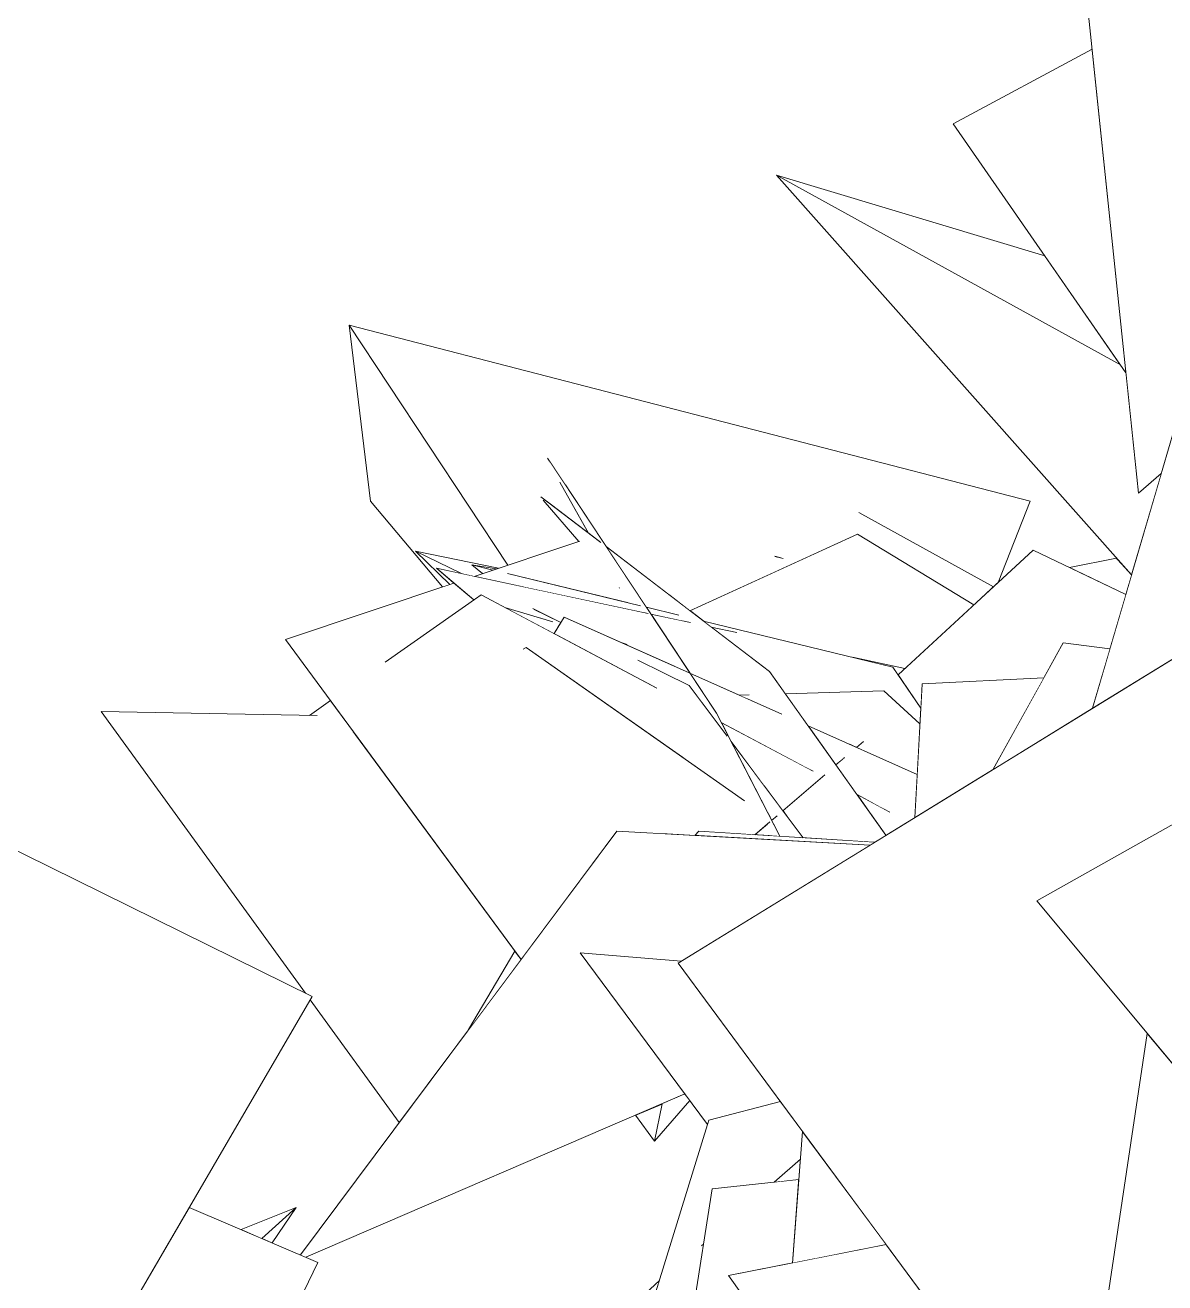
# Model space of a CAD drawing. Header units: millimetres. Extents: x -9413 to 8527, y -300 to 11224.
# Drawn here: x -6655 to -6169, y 5825 to 6361 of the extents above; entities that cross this region are included whole.
import ezdxf

# ---------------------------------------------------------------- set-up
doc = ezdxf.new("R2010")
doc.units = ezdxf.units.MM
doc.header["$MEASUREMENT"] = 0
doc.linetypes.add('Wipeout_Contour', pattern=[1000, 0, -1000])
doc.layers.add('Interior - Furniture', color=7, linetype='Continuous')
doc.layers.add('Interior - Furniture _Pen_No__4', color=7, linetype='Continuous', lineweight=20, true_color=0x029e21)

# ---------------------------------------------------------------- blocks, each defined once
blk = doc.blocks.new('Section Elem_40_6')
at = {"color": 254, "linetype": 'Wipeout_Contour', "lineweight": 0, "ltscale": 52513.756279}
blk.add_wipeout([(-6202.37, 6369.49), (-6180.75, 6161.81), (-6170.97, 6170.15), (-6161.35, 6202.96), (-6127.86, 6206.94), (-5901.83, 6399.8)], dxfattribs=at).dxf.layer = 'Interior - Furniture'
at = {"color": 254, "linetype": 'Wipeout_Contour', "lineweight": 0, "ltscale": 53070.265931}
blk.add_wipeout([(-6332.24, 6134.31), (-6425.16, 6165.69), (-6407.47, 6138.99), (-6380.67, 6118.47), (-6335.34, 6134.8), (-6332.35, 6134.03)], dxfattribs=at).dxf.layer = 'Interior - Furniture'
at = {"color": 254, "linetype": 'Wipeout_Contour', "lineweight": 0, "ltscale": 59584.319256}
blk.add_wipeout([(-6066.62, 6076.61), (-6224.04, 5988.03), (-6029.34, 5754.16), (-6051.18, 5943.03), (-6065.84, 5923.15), (-6080.35, 6013.35), (-6055.87, 5983.63)], dxfattribs=at).dxf.layer = 'Interior - Furniture'
at = {"color": 254, "linetype": 'Wipeout_Contour', "lineweight": 0, "ltscale": 26336.768152}
blk.add_wipeout([(-6554.12, 5844.17), (-6549.73, 5842.29), (-6539.51, 5857.32)], dxfattribs=at).dxf.layer = 'Interior - Furniture'
at = {"color": 254, "linetype": 'Wipeout_Contour', "lineweight": 0, "ltscale": 26538.432032}
blk.add_wipeout([(-6200.44, 6350.96), (-6259.61, 6319.17), (-6186.09, 6213.08)], dxfattribs=at).dxf.layer = 'Interior - Furniture'
at = {"color": 254, "linetype": 'Wipeout_Contour', "lineweight": 0, "ltscale": 25479.439892}
blk.add_wipeout([(-6206.96, 5731.69), (-6114.77, 5856.77), (-6176.99, 5931.51)], dxfattribs=at).dxf.layer = 'Interior - Furniture'
at = {"color": 254, "linetype": 'Wipeout_Contour', "lineweight": 0, "ltscale": 26350.610427}
blk.add_wipeout([(-6562.99, 5847.96), (-6554.12, 5844.17), (-6539.51, 5857.32)], dxfattribs=at).dxf.layer = 'Interior - Furniture'
at = {"layer": 'Interior - Furniture _Pen_No__4', "linetype": 'Continuous'}
blk.add_line((-6259.61, 6319.17), (-6200.44, 6350.96), dxfattribs=at)
at = {"color": 254, "linetype": 'Wipeout_Contour', "lineweight": 0, "ltscale": 51660.455942}
blk.add_wipeout([(-6151.72, 6100), (-6376.85, 5961.45), (-6206.96, 5731.69), (-6176.99, 5931.51), (-6224.04, 5988.03), (-6163.4, 6022.16)], dxfattribs=at).dxf.layer = 'Interior - Furniture'
at = {"layer": 'Interior - Furniture _Pen_No__4', "linetype": 'Continuous'}
for p, q in [((-6029.34, 5754.16), (-6224.04, 5988.03)), ((-6176.99, 5931.51), (-6206.96, 5731.69))]:
    blk.add_line(p, q, dxfattribs=at)
at = {"color": 254, "linetype": 'Wipeout_Contour', "lineweight": 0, "ltscale": 43283.645724}
blk.add_wipeout([(-6161.35, 6202.96), (-6200.31, 6070.1), (-6151.72, 6100), (-6125.7, 6068.41), (-5892.49, 6234.87)], dxfattribs=at).dxf.layer = 'Interior - Furniture'
at = {"color": 254, "linetype": 'Wipeout_Contour', "lineweight": 0, "ltscale": 34824.977857}
blk.add_wipeout([(-6272.83, 6080.48), (-6276.02, 6023.51), (-6242.55, 6044.1), (-6221, 6083.04)], dxfattribs=at).dxf.layer = 'Interior - Furniture'
at = {"color": 254, "linetype": 'Wipeout_Contour', "lineweight": 0, "ltscale": 26358.63799}
blk.add_wipeout([(-6350.82, 6075.73), (-6345, 6073.13), (-6346.57, 6075.85)], dxfattribs=at).dxf.layer = 'Interior - Furniture'
at = {"color": 254, "linetype": 'Wipeout_Contour', "lineweight": 0, "ltscale": 60895.756393}
blk.add_wipeout([(-6375.48, 5962.29), (-6418.57, 5965.94), (-6364.32, 5892.79), (-6363.76, 5894.61), (-6354.28, 5897.05), (-6333.23, 5902.47), (-6376.85, 5961.45)], dxfattribs=at).dxf.layer = 'Interior - Furniture'
at = {"color": 254, "linetype": 'Wipeout_Contour', "lineweight": 0, "ltscale": 60206.149411}
blk.add_wipeout([(-6384.9, 5721.7), (-6336.94, 5719.72), (-6331.14, 5794.75), (-6355.31, 5828.34), (-6328.14, 5833.71), (-6325.39, 5869.31), (-6362.29, 5865.31)], dxfattribs=at).dxf.layer = 'Interior - Furniture'
at = {"color": 254, "linetype": 'Wipeout_Contour', "lineweight": 0, "ltscale": 26531.377897}
blk.add_wipeout([(-6334.93, 6297.25), (-6188.39, 6216.41), (-6220.62, 6262.91)], dxfattribs=at).dxf.layer = 'Interior - Furniture'
at = {"color": 254, "linetype": 'Wipeout_Contour', "lineweight": 0, "ltscale": 34761.520547}
blk.add_wipeout([(-6212.72, 6097.98), (-6242.55, 6044.1), (-6200.31, 6070.1), (-6192.87, 6095.46)], dxfattribs=at).dxf.layer = 'Interior - Furniture'
at = {"color": 254, "linetype": 'Wipeout_Contour', "lineweight": 0, "ltscale": 69931.854469}
blk.add_wipeout([(-6289.13, 6077.52), (-6331.18, 6076.3), (-6321.46, 6062.64), (-6304.05, 6054.88), (-6297.89, 6055.97), (-6300.82, 6053.44), (-6274.99, 6041.92), (-6273.79, 6063.42)], dxfattribs=at).dxf.layer = 'Interior - Furniture'
at = {"color": 254, "linetype": 'Wipeout_Contour', "lineweight": 0, "ltscale": 25830.922801}
blk.add_wipeout([(-6323.81, 5889.73), (-6328.14, 5833.71), (-6288.23, 5841.6)], dxfattribs=at).dxf.layer = 'Interior - Furniture'
at = {"color": 254, "linetype": 'Wipeout_Contour', "lineweight": 0, "ltscale": 95066.775903}
blk.add_wipeout([(-6363.76, 5894.61), (-6395.29, 5792.25), (-6371.57, 5806.34), (-6366.2, 5840.51), (-6366.82, 5841.06), (-6366, 5841.78), (-6362.29, 5865.31), (-6335.89, 5868.17), (-6324.72, 5877.96), (-6323.81, 5889.73), (-6333.23, 5902.47)], dxfattribs=at).dxf.layer = 'Interior - Furniture'
at = {"color": 254, "linetype": 'Wipeout_Contour', "lineweight": 0, "ltscale": 61199.400249}
blk.add_wipeout([(-6402.86, 6017.73), (-6537.74, 5837.17), (-6535.45, 5836.19), (-6373.94, 5905.75), (-6418.57, 5965.94), (-6375.48, 5962.29), (-6295.02, 6011.81)], dxfattribs=at).dxf.layer = 'Interior - Furniture'
at = {"color": 254, "linetype": 'Wipeout_Contour', "lineweight": 0, "ltscale": 25933.244177}
blk.add_wipeout([(-6384.8, 5826.3), (-6405.81, 5806.88), (-6385.23, 5824.93)], dxfattribs=at).dxf.layer = 'Interior - Furniture'
at = {"layer": 'Interior - Furniture _Pen_No__4', "linetype": 'Continuous'}
for p, q in [((-6363.76, 5894.61), (-6333.23, 5902.47)), ((-6405.81, 5806.88), (-6384.8, 5826.3))]:
    blk.add_line(p, q, dxfattribs=at)
at = {"color": 254, "linetype": 'Wipeout_Contour', "lineweight": 0, "ltscale": 44364.523027}
blk.add_wipeout([(-6787.67, 6073), (-6678.8, 5759.72), (-6650.04, 5776.01), (-6632.02, 5776.78), (-6532.66, 5947.25)], dxfattribs=at).dxf.layer = 'Interior - Furniture'
at = {"color": 254, "linetype": 'Wipeout_Contour', "lineweight": 0, "ltscale": 34931.468829}
blk.add_wipeout([(-6367.96, 6017.73), (-6369.67, 6015.91), (-6295.02, 6011.81), (-6293.13, 6012.98)], dxfattribs=at).dxf.layer = 'Interior - Furniture'
at = {"color": 254, "linetype": 'Wipeout_Contour', "lineweight": 0, "ltscale": 34754.50808}
blk.add_wipeout([(-6386.8, 5885.6), (-6371.82, 5902.9), (-6373.94, 5905.75), (-6383.67, 5901.56)], dxfattribs=at).dxf.layer = 'Interior - Furniture'
at = {"color": 254, "linetype": 'Wipeout_Contour', "lineweight": 0, "ltscale": 25899.34146}
blk.add_wipeout([(-6335.89, 5868.17), (-6325.39, 5869.31), (-6324.72, 5877.96)], dxfattribs=at).dxf.layer = 'Interior - Furniture'
at = {"color": 254, "linetype": 'Wipeout_Contour', "lineweight": 0, "ltscale": 25920.025176}
blk.add_wipeout([(-6366, 5841.78), (-6366.82, 5841.06), (-6366.2, 5840.51)], dxfattribs=at).dxf.layer = 'Interior - Furniture'
at = {"color": 254, "linetype": 'Wipeout_Contour', "lineweight": 0, "ltscale": 59757.077032}
blk.add_wipeout([(-6288.23, 5841.6), (-6355.31, 5828.34), (-6260.78, 5696.92), (-6259.63, 5770.51), (-6239.8, 5776.03), (-6260.79, 5800.47), (-6258.26, 5801.07)], dxfattribs=at).dxf.layer = 'Interior - Furniture'
at = {"layer": 'Interior - Furniture _Pen_No__4', "linetype": 'Continuous'}
for p, q in [((-6328.14, 5833.71), (-6323.81, 5889.73)), ((-6335.89, 5868.17), (-6324.72, 5877.96)), ((-6362.29, 5865.31), (-6325.39, 5869.31)), ((-6384.9, 5721.7), (-6362.29, 5865.31)), ((-6366.86, 5841.03), (-6366, 5841.78)), ((-6355.31, 5828.34), (-6288.23, 5841.6)), ((-6260.78, 5696.92), (-6355.31, 5828.34))]:
    blk.add_line(p, q, dxfattribs=at)
at = {"color": 254, "linetype": 'Wipeout_Contour', "lineweight": 0, "ltscale": 176380.603709}
blk.add_wipeout([(-6360.45, 6067.99), (-6432.38, 6176.6), (-6427.22, 6166.38), (-6415.02, 6144.76), (-6409.72, 6140.7), (-6401.96, 6121.6), (-6401.81, 6121.34), (-6398.18, 6115.02), (-6392.83, 6113.72), (-6391.41, 6110.84), (-6389.55, 6110.44), (-6378.11, 6087.89), (-6372.08, 6085.21), (-6366.26, 6071.99), (-6355.96, 6058.2), (-6340.97, 6025.41), (-6337.76, 6021.65), (-6338.83, 6020.73), (-6336.55, 6015.74), (-6333.47, 6015.54)], dxfattribs=at).dxf.layer = 'Interior - Furniture'
at = {"color": 254, "linetype": 'Wipeout_Contour', "lineweight": 0, "ltscale": 34893.486393}
blk.add_wipeout([(-6330.05, 6023.54), (-6323.61, 6014.91), (-6294.74, 6013.08), (-6308.2, 6024.72)], dxfattribs=at).dxf.layer = 'Interior - Furniture'
at = {"color": 254, "linetype": 'Wipeout_Contour', "lineweight": 0, "ltscale": 26077.738668}
blk.add_wipeout([(-6383.67, 5901.56), (-6394.96, 5896.7), (-6386.8, 5885.6)], dxfattribs=at).dxf.layer = 'Interior - Furniture'
at = {"color": 254, "linetype": 'Wipeout_Contour', "lineweight": 0, "ltscale": 78972.475679}
blk.add_wipeout([(-6619.91, 5777.3), (-6671.48, 5668.29), (-6641.73, 5603.24), (-6530.34, 5834), (-6585.04, 5857.39), (-6632.02, 5776.78), (-6628.88, 5776.91), (-6625.3, 5780.13), (-6627.69, 5776.96)], dxfattribs=at).dxf.layer = 'Interior - Furniture'
at = {"layer": 'Interior - Furniture _Pen_No__4', "linetype": 'Continuous'}
for p, q in [((-6386.8, 5885.6), (-6371.82, 5902.9)), ((-6383.67, 5901.56), (-6386.8, 5885.6)), ((-6386.8, 5885.6), (-6394.96, 5896.7)), ((-6395.29, 5792.25), (-6363.76, 5894.61)), ((-6530.34, 5834), (-6585.04, 5857.39)), ((-6562.99, 5847.96), (-6539.51, 5857.32)), ((-6554.12, 5844.17), (-6539.51, 5857.32)), ((-6539.51, 5857.32), (-6549.73, 5842.29)), ((-6641.73, 5603.24), (-6530.34, 5834))]:
    blk.add_line(p, q, dxfattribs=at)
at = {"color": 254, "linetype": 'Wipeout_Contour', "lineweight": 0, "ltscale": 26684.194022}
blk.add_wipeout([(-6421.17, 6155.67), (-6432.91, 6158.46), (-6415.02, 6144.76)], dxfattribs=at).dxf.layer = 'Interior - Furniture'
at = {"color": 254, "linetype": 'Wipeout_Contour', "lineweight": 0, "ltscale": 70355.039301}
blk.add_wipeout([(-6333.27, 6129.27), (-6300.39, 6144.3), (-6250.78, 6114.22), (-6242.46, 6121.9), (-6299.83, 6153.55), (-6332.24, 6134.31), (-6332.35, 6134.03), (-6332.1, 6133.96)], dxfattribs=at).dxf.layer = 'Interior - Furniture'
at = {"color": 254, "linetype": 'Wipeout_Contour', "lineweight": 0, "ltscale": 70774.107984}
blk.add_wipeout([(-6472.29, 6123.41), (-6544.01, 6099.4), (-6443.73, 5963.02), (-6402.86, 6017.73), (-6382.98, 6016.64), (-6373.21, 6028.2), (-6501.58, 6089.72), (-6463.83, 6116.24)], dxfattribs=at).dxf.layer = 'Interior - Furniture'
at = {"color": 254, "linetype": 'Wipeout_Contour', "lineweight": 0, "ltscale": 35062.80136}
blk.add_wipeout([(-6319.34, 6043.26), (-6358.43, 6064.05), (-6354.23, 6055.88), (-6340.39, 6037.37)], dxfattribs=at).dxf.layer = 'Interior - Furniture'
at = {"color": 254, "linetype": 'Wipeout_Contour', "lineweight": 0, "ltscale": 52243.024285}
blk.add_wipeout([(-6286.66, 6025.88), (-6294.99, 6025.43), (-6288.26, 6015.97), (-6276.02, 6023.51), (-6275.64, 6030.23), (-6293.47, 6029.5)], dxfattribs=at).dxf.layer = 'Interior - Furniture'
at = {"layer": 'Interior - Furniture _Pen_No__4', "linetype": 'Continuous'}
for p, q in [((-6364.32, 5892.79), (-6418.57, 5965.94)), ((-6418.57, 5965.94), (-6375.48, 5962.29)), ((-6206.96, 5731.69), (-6376.85, 5961.45))]:
    blk.add_line(p, q, dxfattribs=at)
at = {"color": 254, "linetype": 'Wipeout_Contour', "lineweight": 0, "ltscale": 62137.796461}
blk.add_wipeout([(-6418.69, 6141.35), (-6463.67, 6126.29), (-6442.5, 6121.76), (-6449.46, 6127.45), (-6398.18, 6115.02), (-6401.81, 6121.34), (-6401.95, 6121.57)], dxfattribs=at).dxf.layer = 'Interior - Furniture'
at = {"color": 254, "linetype": 'Wipeout_Contour', "lineweight": 0, "ltscale": 35641.590435}
blk.add_wipeout([(-6524.87, 6073.37), (-6533.88, 6067.04), (-6530.66, 6066.98), (-6514.96, 6059.88)], dxfattribs=at).dxf.layer = 'Interior - Furniture'
at = {"color": 254, "linetype": 'Wipeout_Contour', "lineweight": 0, "ltscale": 34941.329585}
blk.add_wipeout([(-6332.21, 6026.43), (-6330.05, 6023.54), (-6308.2, 6024.72), (-6316.32, 6040.1)], dxfattribs=at).dxf.layer = 'Interior - Furniture'
at = {"color": 254, "linetype": 'Wipeout_Contour', "lineweight": 0, "ltscale": 26145.18529}
blk.add_wipeout([(-6300.57, 6033.28), (-6294.99, 6025.43), (-6286.66, 6025.88)], dxfattribs=at).dxf.layer = 'Interior - Furniture'
at = {"color": 254, "linetype": 'Wipeout_Contour', "lineweight": 0, "ltscale": 26339.543598}
blk.add_wipeout([(-6446.37, 5966.62), (-6466.05, 5933.15), (-6443.73, 5963.02)], dxfattribs=at).dxf.layer = 'Interior - Furniture'
at = {"color": 254, "linetype": 'Wipeout_Contour', "lineweight": 0, "ltscale": 62362.345541}
blk.add_wipeout([(-6488.66, 6137.07), (-6469.05, 6127.45), (-6463.67, 6126.29), (-6460.07, 6127.5), (-6464.73, 6131.15), (-6454.26, 6129.44), (-6453.27, 6129.78)], dxfattribs=at).dxf.layer = 'Interior - Furniture'
at = {"color": 254, "linetype": 'Wipeout_Contour', "lineweight": 0, "ltscale": 70692.33493}
blk.add_wipeout([(-6460.7, 6118.44), (-6501.58, 6089.72), (-6373.21, 6028.2), (-6370.73, 6028.89), (-6442.83, 6095.23), (-6441.58, 6095.94), (-6374.18, 6048.66), (-6385.92, 6078.67)], dxfattribs=at).dxf.layer = 'Interior - Furniture'
at = {"color": 254, "linetype": 'Wipeout_Contour', "lineweight": 0, "ltscale": 44581.912855}
blk.add_wipeout([(-6469.05, 6127.45), (-6488.66, 6137.07), (-6474.08, 6122.81), (-6472.29, 6123.41), (-6479.76, 6129.74)], dxfattribs=at).dxf.layer = 'Interior - Furniture'
at = {"color": 254, "linetype": 'Wipeout_Contour', "lineweight": 0, "ltscale": 26712.514382}
blk.add_wipeout([(-6464.73, 6131.15), (-6455.7, 6128.96), (-6454.26, 6129.44)], dxfattribs=at).dxf.layer = 'Interior - Furniture'
at = {"color": 254, "linetype": 'Wipeout_Contour', "lineweight": 0, "ltscale": 35484.468066}
blk.add_wipeout([(-6430.2, 6106.89), (-6450.61, 6113.07), (-6429.67, 6101.93), (-6428.24, 6104.29)], dxfattribs=at).dxf.layer = 'Interior - Furniture'
at = {"color": 254, "linetype": 'Wipeout_Contour', "lineweight": 0, "ltscale": 26517.152593}
blk.add_wipeout([(-6398.64, 6097.33), (-6400.6, 6097.92), (-6398.31, 6096.9)], dxfattribs=at).dxf.layer = 'Interior - Furniture'
at = {"color": 254, "linetype": 'Wipeout_Contour', "lineweight": 0, "ltscale": 79105.874079}
blk.add_wipeout([(-6394.02, 6090.6), (-6390.75, 6081.24), (-6385.92, 6078.67), (-6374.18, 6048.66), (-6348.55, 6030.68), (-6354.25, 6027.75), (-6340.97, 6025.41), (-6355.96, 6058.2), (-6372.15, 6079.86)], dxfattribs=at).dxf.layer = 'Interior - Furniture'
at = {"color": 254, "linetype": 'Wipeout_Contour', "lineweight": 0, "ltscale": 79630.758234}
blk.add_wipeout([(-6622.56, 6068.71), (-6535.54, 5948.68), (-6532.66, 5947.25), (-6533.49, 5945.84), (-6495.61, 5893.58), (-6466.05, 5933.15), (-6446.37, 5966.62), (-6514.96, 6059.88), (-6530.66, 6066.98)], dxfattribs=at).dxf.layer = 'Interior - Furniture'
at = {"layer": 'Interior - Furniture _Pen_No__4', "linetype": 'Continuous'}
for p, q in [((-6532.66, 5947.25), (-6787.67, 6073)), ((-6524.87, 6073.37), (-6533.88, 6067.04)), ((-6535.54, 5948.68), (-6622.56, 6068.71)), ((-6622.56, 6068.71), (-6530.64, 6066.98)), ((-6446.37, 5966.62), (-6466.05, 5933.15)), ((-6632.02, 5776.78), (-6532.66, 5947.25)), ((-6495.61, 5893.58), (-6533.49, 5945.84)), ((-6373.94, 5905.75), (-6535.45, 5836.19))]:
    blk.add_line(p, q, dxfattribs=at)
at = {"color": 254, "linetype": 'Wipeout_Contour', "lineweight": 0, "ltscale": 26715.262463}
blk.add_wipeout([(-6464.73, 6131.15), (-6460.07, 6127.5), (-6455.7, 6128.96)], dxfattribs=at).dxf.layer = 'Interior - Furniture'
at = {"color": 254, "linetype": 'Wipeout_Contour', "lineweight": 0, "ltscale": 44349.351887}
blk.add_wipeout([(-6426.78, 6106.69), (-6438.68, 6112.53), (-6435.68, 6108.55), (-6430.2, 6106.89), (-6428.24, 6104.29)], dxfattribs=at).dxf.layer = 'Interior - Furniture'
at = {"color": 254, "linetype": 'Wipeout_Contour', "lineweight": 0, "ltscale": 96530.43302}
blk.add_wipeout([(-6365.95, 6107.2), (-6362.66, 6104.68), (-6351.88, 6102.38), (-6338.63, 6086.3), (-6337.88, 6085.72), (-6336.11, 6083.24), (-6330.42, 6076.32), (-6289.13, 6077.52), (-6273.79, 6063.42), (-6273.41, 6070.14), (-6285.39, 6087.67)], dxfattribs=at).dxf.layer = 'Interior - Furniture'
at = {"color": 254, "linetype": 'Wipeout_Contour', "lineweight": 0, "ltscale": 52468.51877}
blk.add_wipeout([(-6354.23, 6055.88), (-6338.31, 6024.94), (-6334.67, 6024.31), (-6336.96, 6022.33), (-6333.47, 6015.54), (-6323.61, 6014.91)], dxfattribs=at).dxf.layer = 'Interior - Furniture'
at = {"color": 254, "linetype": 'Wipeout_Contour', "lineweight": 0, "ltscale": 35471.573193}
blk.add_wipeout([(-6392.83, 6113.72), (-6449.46, 6127.45), (-6442.5, 6121.76), (-6391.41, 6110.84)], dxfattribs=at).dxf.layer = 'Interior - Furniture'
at = {"color": 254, "linetype": 'Wipeout_Contour', "lineweight": 0, "ltscale": 26222.731801}
blk.add_wipeout([(-6338.83, 6020.73), (-6344.07, 6016.21), (-6336.55, 6015.74)], dxfattribs=at).dxf.layer = 'Interior - Furniture'
at = {"color": 254, "linetype": 'Wipeout_Contour', "lineweight": 0, "ltscale": 62530.088909}
blk.add_wipeout([(-6516.99, 6233.34), (-6507.81, 6158.37), (-6477.12, 6121.79), (-6474.08, 6122.81), (-6488.66, 6137.07), (-6453.27, 6129.78), (-6449.34, 6131.09)], dxfattribs=at).dxf.layer = 'Interior - Furniture'
at = {"color": 254, "linetype": 'Wipeout_Contour', "lineweight": 0, "ltscale": 53316.725323}
blk.add_wipeout([(-6409.72, 6140.7), (-6435.23, 6160.23), (-6434.24, 6158.77), (-6419.14, 6141.2), (-6418.69, 6141.35), (-6401.95, 6121.58)], dxfattribs=at).dxf.layer = 'Interior - Furniture'
at = {"color": 254, "linetype": 'Wipeout_Contour', "lineweight": 0, "ltscale": 35342.910057}
blk.add_wipeout([(-6376.58, 6109.78), (-6390.34, 6113.12), (-6388.41, 6110.19), (-6374.88, 6107.3)], dxfattribs=at).dxf.layer = 'Interior - Furniture'
at = {"color": 254, "linetype": 'Wipeout_Contour', "lineweight": 0, "ltscale": 52943.310192}
blk.add_wipeout([(-6335.34, 6134.8), (-6380.67, 6118.47), (-6371.79, 6111.67), (-6362.43, 6115.95), (-6333.27, 6129.27), (-6332.1, 6133.96)], dxfattribs=at).dxf.layer = 'Interior - Furniture'
at = {"color": 254, "linetype": 'Wipeout_Contour', "lineweight": 0, "ltscale": 149176.245628}
blk.add_wipeout([(-6407.47, 6138.99), (-6390.34, 6113.12), (-6376.58, 6109.78), (-6374.88, 6107.3), (-6371.54, 6106.59), (-6349.82, 6075.76), (-6346.57, 6075.85), (-6345, 6073.13), (-6332.61, 6067.61), (-6321.1, 6045), (-6314.38, 6041.78), (-6316.32, 6040.1), (-6308.2, 6024.72), (-6294.74, 6013.08), (-6293.13, 6012.98), (-6288.26, 6015.97), (-6337.88, 6085.72)], dxfattribs=at).dxf.layer = 'Interior - Furniture'
at = {"layer": 'Interior - Furniture _Pen_No__4', "linetype": 'Continuous'}
blk.add_line((-6537.74, 5837.17), (-6402.86, 6017.73), dxfattribs=at)
at = {"color": 254, "linetype": 'Wipeout_Contour', "lineweight": 0, "ltscale": 52631.226341}
blk.add_wipeout([(-6334.93, 6297.25), (-6183.66, 6126.88), (-6170.97, 6170.15), (-6180.75, 6161.81), (-6186.09, 6213.08), (-6188.39, 6216.41)], dxfattribs=at).dxf.layer = 'Interior - Furniture'
at = {"color": 254, "linetype": 'Wipeout_Contour', "lineweight": 0, "ltscale": 61798.546832}
blk.add_wipeout([(-6429.67, 6101.93), (-6390.75, 6081.24), (-6394.02, 6090.6), (-6372.15, 6079.86), (-6366.26, 6071.99), (-6372.08, 6085.21), (-6425.4, 6108.97)], dxfattribs=at).dxf.layer = 'Interior - Furniture'
at = {"color": 254, "linetype": 'Wipeout_Contour', "lineweight": 0, "ltscale": 78829.286059}
blk.add_wipeout([(-6373.21, 6028.2), (-6382.98, 6016.64), (-6369.67, 6015.91), (-6367.96, 6017.73), (-6344.07, 6016.21), (-6337.76, 6021.65), (-6340.97, 6025.41), (-6354.25, 6027.75), (-6370.73, 6028.89)], dxfattribs=at).dxf.layer = 'Interior - Furniture'
at = {"layer": 'Interior - Furniture _Pen_No__4', "linetype": 'Continuous'}
for p, q in [((-6180.75, 6161.81), (-6202.37, 6369.49)), ((-6220.62, 6262.91), (-6334.93, 6297.25)), ((-6170.97, 6170.15), (-6180.75, 6161.81)), ((-6402.86, 6017.73), (-6295.02, 6011.81)), ((-6369.67, 6015.91), (-6367.96, 6017.73)), ((-6367.96, 6017.73), (-6293.13, 6012.98))]:
    blk.add_line(p, q, dxfattribs=at)
at = {"color": 254, "linetype": 'Wipeout_Contour', "lineweight": 0, "ltscale": 69749.88376}
blk.add_wipeout([(-6283.12, 6084.35), (-6273.41, 6070.14), (-6272.83, 6080.48), (-6221, 6083.04), (-6212.72, 6097.98), (-6192.87, 6095.46), (-6186.12, 6118.5), (-6225.62, 6137.46)], dxfattribs=at).dxf.layer = 'Interior - Furniture'
at = {"color": 254, "linetype": 'Wipeout_Contour', "lineweight": 0, "ltscale": 52651.193964}
blk.add_wipeout([(-6332.61, 6067.61), (-6371.77, 6085.07), (-6360.45, 6067.99), (-6358.43, 6064.05), (-6322.1, 6044.73), (-6321.1, 6045)], dxfattribs=at).dxf.layer = 'Interior - Furniture'
at = {"layer": 'Interior - Furniture _Pen_No__4', "linetype": 'Continuous'}
for p, q in [((-6242.55, 6044.1), (-6212.72, 6097.98)), ((-6212.72, 6097.98), (-6192.87, 6095.46)), ((-6272.83, 6080.48), (-6221, 6083.04)), ((-6224.04, 5988.03), (-6066.62, 6076.61))]:
    blk.add_line(p, q, dxfattribs=at)
at = {"color": 254, "linetype": 'Wipeout_Contour', "lineweight": 0, "ltscale": 133010.501291}
blk.add_wipeout([(-6516.99, 6233.34), (-6449.34, 6131.09), (-6419.14, 6141.2), (-6434.24, 6158.77), (-6435.23, 6160.23), (-6432.91, 6158.46), (-6421.17, 6155.67), (-6427.22, 6166.38), (-6432.38, 6176.6), (-6425.16, 6165.69), (-6332.24, 6134.31), (-6299.83, 6153.55), (-6242.46, 6121.9), (-6240.46, 6123.75), (-6226.77, 6158.37)], dxfattribs=at).dxf.layer = 'Interior - Furniture'
at = {"color": 254, "linetype": 'Wipeout_Contour', "lineweight": 0, "ltscale": 34846.937402}
blk.add_wipeout([(-6210.1, 6130.01), (-6186.12, 6118.5), (-6183.66, 6126.88), (-6190.03, 6134.06)], dxfattribs=at).dxf.layer = 'Interior - Furniture'
at = {"color": 254, "linetype": 'Wipeout_Contour', "lineweight": 0, "ltscale": 35008.124867}
blk.add_wipeout([(-6280.2, 6087.04), (-6302.46, 6091.8), (-6285.39, 6087.67), (-6283.12, 6084.35)], dxfattribs=at).dxf.layer = 'Interior - Furniture'
at = {"color": 254, "linetype": 'Wipeout_Contour', "lineweight": 0, "ltscale": 26333.537827}
blk.add_wipeout([(-6330.42, 6076.32), (-6336.11, 6083.24), (-6331.18, 6076.3)], dxfattribs=at).dxf.layer = 'Interior - Furniture'
at = {"color": 254, "linetype": 'Wipeout_Contour', "lineweight": 0, "ltscale": 69829.006472}
blk.add_wipeout([(-6274.99, 6041.92), (-6321.46, 6062.64), (-6310.85, 6047.73), (-6305.93, 6049.04), (-6309.56, 6045.92), (-6300.57, 6033.28), (-6293.47, 6029.5), (-6275.64, 6030.23)], dxfattribs=at).dxf.layer = 'Interior - Furniture'
at = {"layer": 'Interior - Furniture _Pen_No__4', "linetype": 'Continuous'}
for p, q in [((-6186.09, 6213.08), (-6259.61, 6319.17)), ((-6188.39, 6216.41), (-6334.93, 6297.25)), ((-6507.81, 6158.37), (-6516.99, 6233.34)), ((-6226.77, 6158.37), (-6516.99, 6233.34)), ((-6200.31, 6070.1), (-6161.35, 6202.96)), ((-6427.23, 6166.41), (-6415.02, 6144.76)), ((-6409.72, 6140.7), (-6435.24, 6160.24)), ((-6434.27, 6158.8), (-6419.14, 6141.2)), ((-6186.12, 6118.5), (-6225.62, 6137.46)), ((-6190.03, 6134.06), (-6210.1, 6130.01)), ((-6289.13, 6077.52), (-6331.18, 6076.3)), ((-6273.79, 6063.42), (-6289.13, 6077.52)), ((-6276.02, 6023.51), (-6272.83, 6080.48)), ((-6286.64, 6025.87), (-6300.57, 6033.28))]:
    blk.add_line(p, q, dxfattribs=at)
at = {"color": 254, "linetype": 'Wipeout_Contour', "lineweight": 0, "ltscale": 115261.432068}
blk.add_wipeout([(-6389.55, 6110.44), (-6479.76, 6129.74), (-6463.83, 6116.24), (-6460.7, 6118.44), (-6450.61, 6113.07), (-6435.68, 6108.55), (-6438.68, 6112.53), (-6426.78, 6106.69), (-6425.4, 6108.97), (-6400.6, 6097.92), (-6398.64, 6097.33), (-6398.31, 6096.9), (-6378.11, 6087.89)], dxfattribs=at).dxf.layer = 'Interior - Furniture'
at = {"color": 254, "linetype": 'Wipeout_Contour', "lineweight": 0, "ltscale": 26229.771146}
blk.add_wipeout([(-6240.46, 6123.75), (-6240.28, 6123.91), (-6240.41, 6123.89)], dxfattribs=at).dxf.layer = 'Interior - Furniture'
at = {"color": 254, "linetype": 'Wipeout_Contour', "lineweight": 0, "ltscale": 26215.623433}
blk.add_wipeout([(-6304.05, 6054.88), (-6300.82, 6053.44), (-6297.89, 6055.97)], dxfattribs=at).dxf.layer = 'Interior - Furniture'
at = {"color": 254, "linetype": 'Wipeout_Contour', "lineweight": 0, "ltscale": 52474.19557}
blk.add_wipeout([(-6340.39, 6037.37), (-6332.21, 6026.43), (-6314.38, 6041.78), (-6321.1, 6045), (-6322.1, 6044.73), (-6319.34, 6043.26)], dxfattribs=at).dxf.layer = 'Interior - Furniture'
at = {"color": 254, "linetype": 'Wipeout_Contour', "lineweight": 0, "ltscale": 26217.509971}
blk.add_wipeout([(-6305.93, 6049.04), (-6310.85, 6047.73), (-6309.56, 6045.92)], dxfattribs=at).dxf.layer = 'Interior - Furniture'
at = {"layer": 'Interior - Furniture _Pen_No__4', "linetype": 'Continuous'}
for p, q in [((-6516.99, 6233.34), (-6449.34, 6131.09)), ((-6477.12, 6121.79), (-6507.81, 6158.37)), ((-6240.46, 6123.75), (-6226.77, 6158.37)), ((-6463.67, 6126.29), (-6418.68, 6141.36)), ((-6453.27, 6129.78), (-6488.66, 6137.07)), ((-6469.05, 6127.45), (-6488.66, 6137.07)), ((-6488.66, 6137.07), (-6474.08, 6122.81)), ((-6454.26, 6129.44), (-6464.73, 6131.15)), ((-6455.7, 6128.96), (-6464.73, 6131.15)), ((-6464.73, 6131.15), (-6460.07, 6127.5)), ((-6479.76, 6129.74), (-6463.83, 6116.24)), ((-6392.82, 6113.72), (-6449.48, 6127.46)), ((-6544.01, 6099.4), (-6472.29, 6123.41)), ((-6401.97, 6121.61), (-6401.74, 6121.2)), ((-6240.28, 6123.91), (-6240.41, 6123.89)), ((-6460.7, 6118.44), (-6501.59, 6089.72)), ((-6430.19, 6106.89), (-6450.61, 6113.07)), ((-6426.78, 6106.69), (-6438.7, 6112.54)), ((-6425.4, 6108.97), (-6429.67, 6101.93)), ((-6274.99, 6041.92), (-6321.46, 6062.64)), ((-6300.82, 6053.44), (-6297.88, 6055.98)), ((-6309.56, 6045.92), (-6305.92, 6049.05))]:
    blk.add_line(p, q, dxfattribs=at)
at = {"color": 254, "linetype": 'Wipeout_Contour', "lineweight": 0, "ltscale": 44053.445299}
blk.add_wipeout([(-6371.54, 6106.59), (-6388.41, 6110.19), (-6371.77, 6085.07), (-6350.82, 6075.73), (-6349.82, 6075.76)], dxfattribs=at).dxf.layer = 'Interior - Furniture'
at = {"color": 254, "linetype": 'Wipeout_Contour', "lineweight": 0, "ltscale": 26229.076183}
blk.add_wipeout([(-6334.67, 6024.31), (-6338.31, 6024.94), (-6336.96, 6022.33)], dxfattribs=at).dxf.layer = 'Interior - Furniture'
at = {"layer": 'Interior - Furniture _Pen_No__4', "linetype": 'Continuous'}
for p, q in [((-6389.55, 6110.44), (-6479.76, 6129.74)), ((-6376.57, 6109.78), (-6390.34, 6113.12)), ((-6332.21, 6026.43), (-6314.37, 6041.78)), ((-6336.96, 6022.33), (-6334.67, 6024.31)), ((-6344.07, 6016.21), (-6337.76, 6021.65))]:
    blk.add_line(p, q, dxfattribs=at)
at = {"color": 254, "linetype": 'Wipeout_Contour', "lineweight": 0, "ltscale": 26413.672236}
blk.add_wipeout([(-6351.88, 6102.38), (-6362.66, 6104.68), (-6338.63, 6086.3)], dxfattribs=at).dxf.layer = 'Interior - Furniture'
at = {"color": 254, "linetype": 'Wipeout_Contour', "lineweight": 0, "ltscale": 52706.003109}
blk.add_wipeout([(-6371.79, 6111.67), (-6365.95, 6107.2), (-6302.46, 6091.8), (-6280.2, 6087.04), (-6250.78, 6114.22), (-6300.39, 6144.3)], dxfattribs=at).dxf.layer = 'Interior - Furniture'
at = {"layer": 'Interior - Furniture _Pen_No__4', "linetype": 'Continuous'}
for p, q in [((-6334.93, 6297.25), (-6183.66, 6126.88)), ((-6242.46, 6121.9), (-6299.84, 6153.56)), ((-6300.39, 6144.3), (-6371.79, 6111.67)), ((-6250.78, 6114.22), (-6300.39, 6144.3)), ((-6225.62, 6137.46), (-6283.12, 6084.35)), ((-6332.08, 6133.96), (-6335.56, 6134.86)), ((-6371.54, 6106.58), (-6388.41, 6110.19)), ((-6351.84, 6102.37), (-6362.66, 6104.68)), ((-6280.2, 6087.04), (-6302.46, 6091.8)), ((-6288.26, 6015.97), (-6337.88, 6085.72)), ((-6273.41, 6070.14), (-6285.39, 6087.67))]:
    blk.add_line(p, q, dxfattribs=at)
at = {"color": 254, "linetype": 'Wipeout_Contour', "lineweight": 0, "ltscale": 44023.680827}
blk.add_wipeout([(-6442.83, 6095.23), (-6370.73, 6028.89), (-6354.25, 6027.75), (-6348.55, 6030.68), (-6441.58, 6095.94)], dxfattribs=at).dxf.layer = 'Interior - Furniture'
at = {"layer": 'Interior - Furniture _Pen_No__4', "linetype": 'Continuous'}
for p, q in [((-6360.45, 6067.99), (-6432.39, 6176.61)), ((-6337.88, 6085.72), (-6407.47, 6138.99)), ((-6385.91, 6078.66), (-6460.7, 6118.44)), ((-6372.08, 6085.21), (-6425.4, 6108.97)), ((-6285.39, 6087.67), (-6365.95, 6107.2)), ((-6443.73, 5963.02), (-6544.01, 6099.4)), ((-6376.85, 5961.45), (-6151.72, 6100)), ((-6441.58, 6095.94), (-6442.83, 6095.23)), ((-6348.53, 6030.66), (-6441.58, 6095.94)), ((-6398.56, 6097.3), (-6400.6, 6097.92)), ((-6372.15, 6079.86), (-6394.03, 6090.6)), ((-6332.6, 6067.61), (-6371.77, 6085.07)), ((-6355.96, 6058.2), (-6372.15, 6079.86)), ((-6346.57, 6075.85), (-6350.82, 6075.73)), ((-6333.47, 6015.54), (-6360.45, 6067.99)), ((-6319.33, 6043.26), (-6358.43, 6064.05)), ((-6323.61, 6014.91), (-6354.23, 6055.88))]:
    blk.add_line(p, q, dxfattribs=at)

msp = doc.modelspace()

# ---------------------------------------------------------------- block references
at = {"layer": 'Interior - Furniture'}
msp.add_blockref('Section Elem_40_6', (0, 0), dxfattribs=at)

doc.saveas('drawing.dxf')
